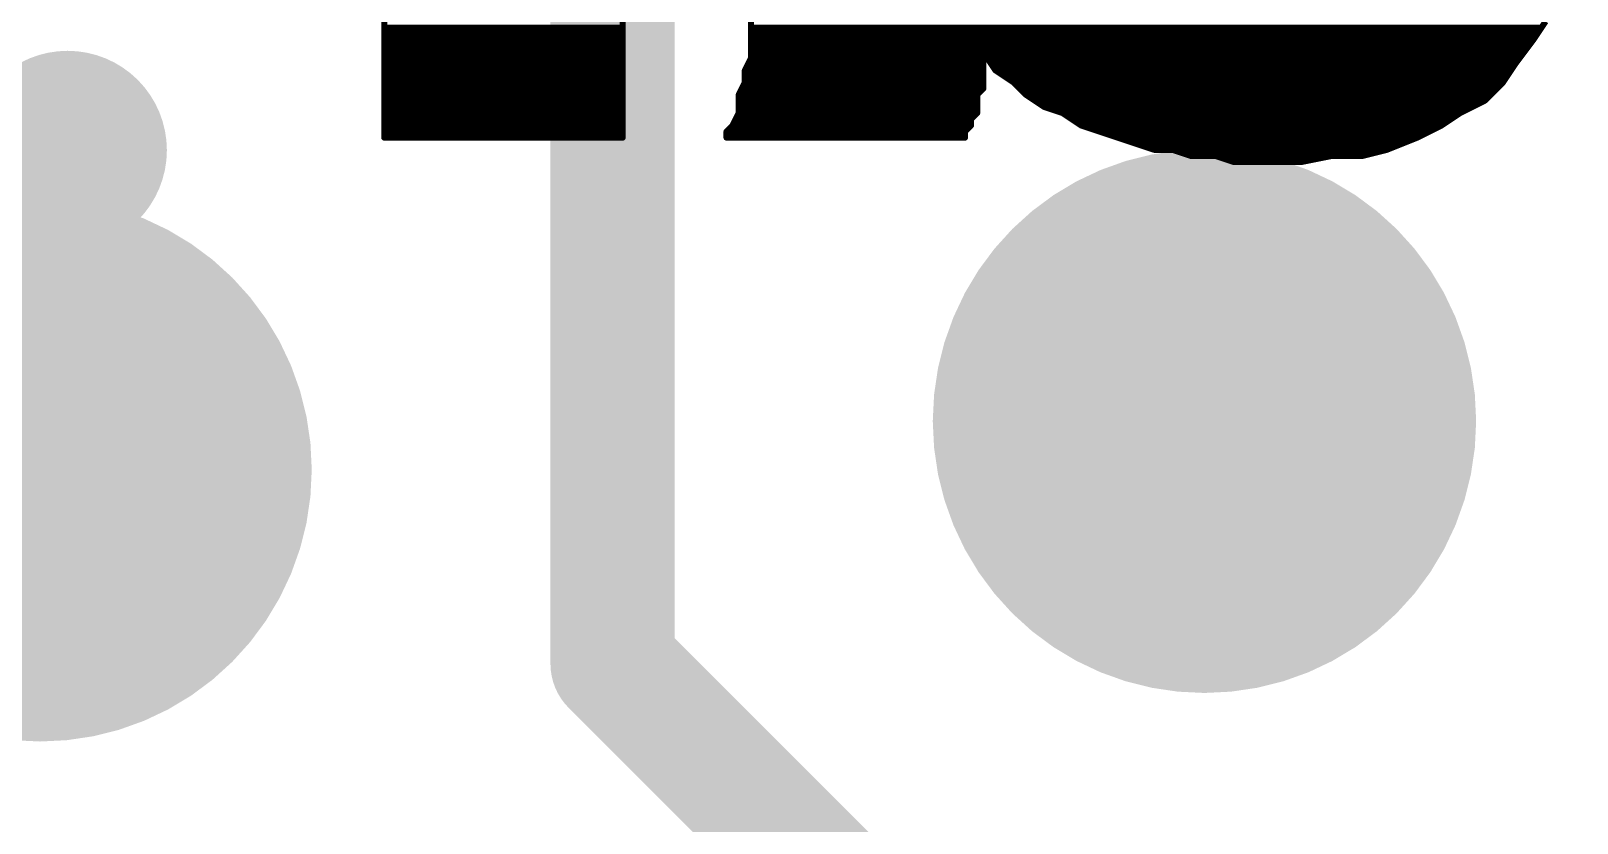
# Model space of a CAD drawing. Extents: x -0.1 to 23, y -0.1 to 23.
# Drawn here: x 13.32 to 15.85, y 8.63 to 9.925 of the extents above; entities that cross this region are included whole.
import ezdxf

# ---------------------------------------------------------------- set-up
doc = ezdxf.new("R2010")
doc.units = 0
for name, color, linetype in [('1', 12, 'CONTINUOUS'), ('18', 110, 'CONTINUOUS'), ('21', 253, 'CONTINUOUS'), ('22', 40, 'CONTINUOUS')]:
    doc.layers.add(name, color=color, linetype=linetype)

# ---------------------------------------------------------------- blocks, each defined once
blk = doc.blocks.new('ROUNDV')
at = {"const_width": 0.5}
blk.add_lwpolyline([(0, -0.25, 1), (0, 0.25, 1), (0, -0.25)], format="xyb", dxfattribs=at)

msp = doc.modelspace()

# ---------------------------------------------------------------- linework, layer by layer
at = {"layer": '1', "const_width": 0.2032}
for points in [[(14.2716, 8.89), (14.2716, 10.68)], [(15.748, 7.4136), (14.2716, 8.89)]]:
    msp.add_lwpolyline(points, dxfattribs=at)
at = {"layer": '1', "const_width": 0.1016}
for points in [[(14.3075, 8.9259, 1), (14.2357, 8.8541)], [(14.2208, 8.89, 1), (14.3224, 8.89)]]:
    msp.add_lwpolyline(points, format="xyb", dxfattribs=at)
at = {"layer": '21', "const_width": 0.125}
for points in [[(13.38, 9.63, 1), (13.38, 9.83, 1), (13.38, 9.63)], [(13.355, 9.7925, 1), (13.355, 9.6675)], [(13.405, 9.6675, 1), (13.405, 9.7925)]]:
    msp.add_lwpolyline(points, format="xyb", dxfattribs=at)
at = {"layer": '21', "const_width": 0.25}
msp.add_lwpolyline([(13.355, 9.73), (13.405, 9.73)], dxfattribs=at)
at = {"layer": '22', "const_width": 0.01}
for points in [[(14.2881, 9.7506), (14.2881, 10.9306)], [(13.8981, 10.4806), (13.8981, 9.7506)], [(14.4981, 9.9706), (14.4981, 9.8806)], [(15.7781, 9.9106), (15.7981, 9.9406)], [(13.8981, 9.93), (14.2881, 9.93)], [(13.8981, 9.92), (14.2881, 9.92)], [(14.4981, 9.93), (15.791, 9.93)], [(14.4981, 9.92), (15.7844, 9.92)], [(13.8981, 9.91), (14.2881, 9.91)], [(13.8981, 9.9), (14.2881, 9.9)], [(13.8981, 9.89), (14.2881, 9.89)], [(14.4981, 9.91), (15.7777, 9.91)], [(14.4981, 9.9), (15.7702, 9.9)], [(14.4981, 9.89), (14.8781, 9.89)], [(14.8781, 9.8306), (14.8781, 9.8906)], [(14.8781, 9.8906), (14.8981, 9.8606)], [(14.8785, 9.89), (15.7627, 9.89)], [(15.7481, 9.8706), (15.7781, 9.9106)], [(13.8981, 9.88), (14.2881, 9.88)], [(13.8981, 9.87), (14.2881, 9.87)], [(14.4981, 9.8806), (14.4881, 9.8606)], [(14.4881, 9.8606), (14.4881, 9.8406)], [(14.4928, 9.87), (14.8781, 9.87)], [(14.4978, 9.88), (14.8781, 9.88)], [(14.8852, 9.88), (15.7552, 9.88)], [(14.8919, 9.87), (15.7477, 9.87)], [(14.8981, 9.8606), (14.9281, 9.8406)], [(15.7281, 9.8406), (15.7481, 9.8706)], [(13.8981, 9.86), (14.2881, 9.86)], [(13.8981, 9.85), (14.2881, 9.85)], [(13.8981, 9.84), (14.2881, 9.84)], [(14.4881, 9.8406), (14.4781, 9.8206)], [(14.4878, 9.84), (14.8781, 9.84)], [(14.4881, 9.86), (14.8781, 9.86)], [(14.4881, 9.85), (14.8781, 9.85)], [(14.8991, 9.86), (15.741, 9.86)], [(14.9141, 9.85), (15.7344, 9.85)], [(14.9281, 9.8406), (14.9481, 9.8206)], [(14.9288, 9.84), (15.7275, 9.84)], [(15.6981, 9.8106), (15.7281, 9.8406)], [(13.8981, 9.83), (14.2881, 9.83)], [(13.8981, 9.82), (14.2881, 9.82)], [(13.8981, 9.81), (14.2881, 9.81)], [(14.4781, 9.8206), (14.4781, 9.7906)], [(14.4781, 9.82), (14.8681, 9.82)], [(14.4781, 9.81), (14.8681, 9.81)], [(14.4828, 9.83), (14.8775, 9.83)], [(14.8681, 9.8206), (14.8781, 9.8306)], [(14.8681, 9.7906), (14.8681, 9.8206)], [(14.9388, 9.83), (15.7175, 9.83)], [(14.9481, 9.8206), (14.9781, 9.8006)], [(14.9491, 9.82), (15.7075, 9.82)], [(14.9641, 9.81), (15.6969, 9.81)], [(15.6581, 9.7906), (15.6981, 9.8106)], [(13.8981, 9.8), (14.2881, 9.8)], [(13.8981, 9.79), (14.2881, 9.79)], [(14.4781, 9.7906), (14.4681, 9.7706)], [(14.4778, 9.79), (14.8675, 9.79)], [(14.4781, 9.8), (14.8681, 9.8)], [(14.8581, 9.7806), (14.8681, 9.7906)], [(14.9781, 9.8006), (15.0081, 9.7906)], [(14.98, 9.8), (15.6769, 9.8)], [(15.0081, 9.7906), (15.0381, 9.7706)], [(15.0091, 9.79), (15.6572, 9.79)], [(15.6281, 9.7706), (15.6581, 9.7906)], [(13.8981, 9.78), (14.2881, 9.78)], [(13.8981, 9.77), (14.2881, 9.77)], [(13.8981, 9.76), (14.2881, 9.76)], [(14.4681, 9.7706), (14.4581, 9.7606)], [(14.4581, 9.7606), (14.4581, 9.7506)], [(14.4581, 9.76), (14.8481, 9.76)], [(14.4675, 9.77), (14.8575, 9.77)], [(14.4728, 9.78), (14.8581, 9.78)], [(14.8481, 9.7606), (14.8581, 9.7706)], [(14.8481, 9.7506), (14.8481, 9.7606)], [(14.8581, 9.7706), (14.8581, 9.7806)], [(15.0241, 9.78), (15.6422, 9.78)], [(15.0381, 9.7706), (15.0681, 9.7606)], [(15.04, 9.77), (15.6269, 9.77)], [(15.0681, 9.7606), (15.0981, 9.7506)], [(15.07, 9.76), (15.6069, 9.76)], [(15.5881, 9.7506), (15.6281, 9.7706)], [(13.8981, 9.7506), (14.2881, 9.7506)], [(14.4581, 9.7506), (14.8481, 9.7506)], [(15.0981, 9.7506), (15.1281, 9.7406)], [(15.1, 9.75), (15.5866, 9.75)], [(15.1281, 9.7406), (15.1581, 9.7306)], [(15.13, 9.74), (15.5616, 9.74)], [(15.5381, 9.7306), (15.5881, 9.7506)], [(15.1581, 9.7306), (15.1881, 9.7306)], [(15.1881, 9.7306), (15.2181, 9.7206)], [(15.19, 9.73), (15.5356, 9.73)], [(15.2181, 9.7206), (15.2581, 9.7206)], [(15.2581, 9.7206), (15.2881, 9.7106)], [(15.26, 9.72), (15.445, 9.72)], [(15.2881, 9.7106), (15.3981, 9.7106)], [(15.3981, 9.7106), (15.4481, 9.7206)], [(15.4481, 9.7206), (15.4981, 9.7206)], [(15.4981, 9.7206), (15.5381, 9.7306)]]:
    msp.add_lwpolyline(points, dxfattribs=at)
at = {"layer": '22', "const_width": 0.005}
for points in [[(13.8981, 9.9325, 1), (13.8981, 9.9275)], [(13.8981, 9.9225, 1), (13.8981, 9.9175)], [(14.2881, 9.9275, 1), (14.2881, 9.9325)], [(14.2881, 9.9175, 1), (14.2881, 9.9225)], [(14.4981, 9.9325, 1), (14.4981, 9.9275)], [(14.4981, 9.9225, 1), (14.4981, 9.9175)], [(15.7844, 9.9175, 1), (15.7844, 9.9225)], [(15.791, 9.9275, 1), (15.791, 9.9325)], [(13.8981, 9.9125, 1), (13.8981, 9.9075)], [(13.8981, 9.9025, 1), (13.8981, 9.8975)], [(13.8981, 9.8925, 1), (13.8981, 9.8875)], [(14.2881, 9.9075, 1), (14.2881, 9.9125)], [(14.2881, 9.8975, 1), (14.2881, 9.9025)], [(14.2881, 9.8875, 1), (14.2881, 9.8925)], [(14.4981, 9.9125, 1), (14.4981, 9.9075)], [(14.4981, 9.9025, 1), (14.4981, 9.8975)], [(14.4981, 9.8925, 1), (14.4981, 9.8875)], [(14.8806, 9.8906, 1), (14.8756, 9.8906)], [(14.8802, 9.892, 1), (14.876, 9.8892)], [(14.8785, 9.8925, 1), (14.8785, 9.8875)], [(14.8781, 9.8875, 1), (14.8781, 9.8925)], [(15.7627, 9.8875, 1), (15.7627, 9.8925)], [(15.7702, 9.8975, 1), (15.7702, 9.9025)], [(15.776, 9.912, 1), (15.7802, 9.9092)], [(15.7801, 9.9091, 1), (15.7761, 9.9121)], [(15.7777, 9.9075, 1), (15.7777, 9.9125)], [(13.8981, 9.8825, 1), (13.8981, 9.8775)], [(13.8981, 9.8725, 1), (13.8981, 9.8675)], [(14.2881, 9.8775, 1), (14.2881, 9.8825)], [(14.2881, 9.8675, 1), (14.2881, 9.8725)], [(14.4906, 9.8606, 1), (14.4856, 9.8606)], [(14.4928, 9.8725, 1), (14.4928, 9.8675)], [(14.4978, 9.8825, 1), (14.4978, 9.8775)], [(14.4956, 9.8806, 1), (14.5006, 9.8806)], [(14.5004, 9.8795, 1), (14.4959, 9.8817)], [(14.8781, 9.8775, 1), (14.8781, 9.8825)], [(14.8781, 9.8675, 1), (14.8781, 9.8725)], [(14.8852, 9.8825, 1), (14.8852, 9.8775)], [(14.8919, 9.8725, 1), (14.8919, 9.8675)], [(14.8995, 9.8627, 1), (14.8967, 9.8585)], [(15.7461, 9.8721, 1), (15.7501, 9.8691)], [(15.7502, 9.8692, 1), (15.746, 9.872)], [(15.7477, 9.8675, 1), (15.7477, 9.8725)], [(15.7552, 9.8775, 1), (15.7552, 9.8825)], [(13.8981, 9.8625, 1), (13.8981, 9.8575)], [(13.8981, 9.8525, 1), (13.8981, 9.8475)], [(13.8981, 9.8425, 1), (13.8981, 9.8375)], [(14.2881, 9.8575, 1), (14.2881, 9.8625)], [(14.2881, 9.8475, 1), (14.2881, 9.8525)], [(14.2881, 9.8375, 1), (14.2881, 9.8425)], [(14.4878, 9.8425, 1), (14.4878, 9.8375)], [(14.4881, 9.8625, 1), (14.4881, 9.8575)], [(14.4859, 9.8617, 1), (14.4904, 9.8595)], [(14.4881, 9.8525, 1), (14.4881, 9.8475)], [(14.4856, 9.8406, 1), (14.4906, 9.8406)], [(14.4904, 9.8395, 1), (14.4859, 9.8417)], [(14.8781, 9.8575, 1), (14.8781, 9.8625)], [(14.8781, 9.8475, 1), (14.8781, 9.8525)], [(14.8781, 9.8375, 1), (14.8781, 9.8425)], [(14.896, 9.8592, 1), (14.9002, 9.862)], [(14.8991, 9.8625, 1), (14.8991, 9.8575)], [(14.9141, 9.8525, 1), (14.9141, 9.8475)], [(14.9299, 9.8424, 1), (14.9264, 9.8389)], [(14.9288, 9.8425, 1), (14.9288, 9.8375)], [(14.9267, 9.8385, 1), (14.9295, 9.8427)], [(15.726, 9.842, 1), (15.7302, 9.8392)], [(15.7299, 9.8389, 1), (15.7264, 9.8424)], [(15.7275, 9.8375, 1), (15.7275, 9.8425)], [(15.7344, 9.8475, 1), (15.7344, 9.8525)], [(15.741, 9.8575, 1), (15.741, 9.8625)], [(13.8981, 9.8325, 1), (13.8981, 9.8275)], [(13.8981, 9.8225, 1), (13.8981, 9.8175)], [(13.8981, 9.8125, 1), (13.8981, 9.8075)], [(14.2881, 9.8275, 1), (14.2881, 9.8325)], [(14.2881, 9.8175, 1), (14.2881, 9.8225)], [(14.2881, 9.8075, 1), (14.2881, 9.8125)], [(14.4806, 9.8206, 1), (14.4756, 9.8206)], [(14.4781, 9.8225, 1), (14.4781, 9.8175)], [(14.4759, 9.8217, 1), (14.4804, 9.8195)], [(14.4781, 9.8125, 1), (14.4781, 9.8075)], [(14.4828, 9.8325, 1), (14.4828, 9.8275)], [(14.8706, 9.8206, 1), (14.8656, 9.8206)], [(14.8664, 9.8224, 1), (14.8699, 9.8189)], [(14.8681, 9.8175, 1), (14.8681, 9.8225)], [(14.8681, 9.8075, 1), (14.8681, 9.8125)], [(14.8756, 9.8306, 1), (14.8806, 9.8306)], [(14.8799, 9.8289, 1), (14.8764, 9.8324)], [(14.8775, 9.8275, 1), (14.8775, 9.8325)], [(14.9388, 9.8325, 1), (14.9388, 9.8275)], [(14.9495, 9.8227, 1), (14.9467, 9.8185)], [(14.9464, 9.8189, 1), (14.9499, 9.8224)], [(14.9491, 9.8225, 1), (14.9491, 9.8175)], [(14.9641, 9.8125, 1), (14.9641, 9.8075)], [(15.6964, 9.8124, 1), (15.6999, 9.8089)], [(15.6969, 9.8075, 1), (15.6969, 9.8125)], [(15.6992, 9.8084, 1), (15.697, 9.8129)], [(15.7075, 9.8175, 1), (15.7075, 9.8225)], [(15.7175, 9.8275, 1), (15.7175, 9.8325)], [(13.8981, 9.8025, 1), (13.8981, 9.7975)], [(13.8981, 9.7925, 1), (13.8981, 9.7875)], [(14.2881, 9.7975, 1), (14.2881, 9.8025)], [(14.2881, 9.7875, 1), (14.2881, 9.7925)], [(14.4778, 9.7925, 1), (14.4778, 9.7875)], [(14.4781, 9.8025, 1), (14.4781, 9.7975)], [(14.4756, 9.7906, 1), (14.4806, 9.7906)], [(14.4804, 9.7895, 1), (14.4759, 9.7917)], [(14.8656, 9.7906, 1), (14.8706, 9.7906)], [(14.8699, 9.7889, 1), (14.8664, 9.7924)], [(14.8675, 9.7875, 1), (14.8675, 9.7925)], [(14.8681, 9.7975, 1), (14.8681, 9.8025)], [(14.9789, 9.803, 1), (14.9773, 9.7983)], [(14.9767, 9.7985, 1), (14.9795, 9.8027)], [(14.98, 9.8025, 1), (14.98, 9.7975)], [(15.0095, 9.7927, 1), (15.0067, 9.7885)], [(15.0091, 9.7925, 1), (15.0091, 9.7875)], [(15.0073, 9.7883, 1), (15.0089, 9.793)], [(15.657, 9.7929, 1), (15.6592, 9.7884)], [(15.6595, 9.7885, 1), (15.6567, 9.7927)], [(15.6572, 9.7875, 1), (15.6572, 9.7925)], [(15.6769, 9.7975, 1), (15.6769, 9.8025)], [(13.8981, 9.7825, 1), (13.8981, 9.7775)], [(13.8981, 9.7725, 1), (13.8981, 9.7675)], [(13.8981, 9.7625, 1), (13.8981, 9.7575)], [(14.2881, 9.7775, 1), (14.2881, 9.7825)], [(14.2881, 9.7675, 1), (14.2881, 9.7725)], [(14.2881, 9.7575, 1), (14.2881, 9.7625)], [(14.4606, 9.7606, 1), (14.4556, 9.7606)], [(14.4581, 9.7625, 1), (14.4581, 9.7575)], [(14.4564, 9.7624, 1), (14.4599, 9.7589)], [(14.4675, 9.7725, 1), (14.4675, 9.7675)], [(14.4659, 9.7717, 1), (14.4704, 9.7695)], [(14.4699, 9.7689, 1), (14.4664, 9.7724)], [(14.4728, 9.7825, 1), (14.4728, 9.7775)], [(14.8506, 9.7606, 1), (14.8456, 9.7606)], [(14.8464, 9.7624, 1), (14.8499, 9.7589)], [(14.8481, 9.7575, 1), (14.8481, 9.7625)], [(14.8606, 9.7806, 1), (14.8556, 9.7806)], [(14.8556, 9.7706, 1), (14.8606, 9.7706)], [(14.8564, 9.7824, 1), (14.8599, 9.7789)], [(14.8599, 9.7689, 1), (14.8564, 9.7724)], [(14.8575, 9.7675, 1), (14.8575, 9.7725)], [(14.8581, 9.7775, 1), (14.8581, 9.7825)], [(15.0241, 9.7825, 1), (15.0241, 9.7775)], [(15.0389, 9.773, 1), (15.0373, 9.7683)], [(15.0367, 9.7685, 1), (15.0395, 9.7727)], [(15.04, 9.7725, 1), (15.04, 9.7675)], [(15.0689, 9.763, 1), (15.0673, 9.7583)], [(15.0673, 9.7583, 1), (15.0689, 9.763)], [(15.07, 9.7625, 1), (15.07, 9.7575)], [(15.6069, 9.7575, 1), (15.6069, 9.7625)], [(15.6267, 9.7727, 1), (15.6295, 9.7685)], [(15.6269, 9.7675, 1), (15.6269, 9.7725)], [(15.6292, 9.7684, 1), (15.627, 9.7729)], [(15.6422, 9.7775, 1), (15.6422, 9.7825)], [(13.8981, 9.7531, 1), (13.8981, 9.7481)], [(13.8956, 9.7506, 1), (13.9006, 9.7506)], [(14.2856, 9.7506, 1), (14.2906, 9.7506)], [(14.2881, 9.7481, 1), (14.2881, 9.7531)], [(14.4581, 9.7531, 1), (14.4581, 9.7481)], [(14.4556, 9.7506, 1), (14.4606, 9.7506)], [(14.8456, 9.7506, 1), (14.8506, 9.7506)], [(14.8481, 9.7481, 1), (14.8481, 9.7531)], [(15.0989, 9.753, 1), (15.0973, 9.7483)], [(15.0973, 9.7483, 1), (15.0989, 9.753)], [(15.1, 9.7525, 1), (15.1, 9.7475)], [(15.1289, 9.743, 1), (15.1273, 9.7383)], [(15.1273, 9.7383, 1), (15.1289, 9.743)], [(15.13, 9.7425, 1), (15.13, 9.7375)], [(15.5616, 9.7375, 1), (15.5616, 9.7425)], [(15.587, 9.7529, 1), (15.5892, 9.7484)], [(15.5866, 9.7475, 1), (15.5866, 9.7525)], [(15.5891, 9.7483, 1), (15.5872, 9.7529)], [(15.1581, 9.7331, 1), (15.1581, 9.7281)], [(15.1573, 9.7283, 1), (15.1589, 9.733)], [(15.1889, 9.733, 1), (15.1873, 9.7283)], [(15.19, 9.7325, 1), (15.19, 9.7275)], [(15.1881, 9.7281, 1), (15.1881, 9.7331)], [(15.2181, 9.7231, 1), (15.2181, 9.7181)], [(15.2173, 9.7183, 1), (15.2189, 9.723)], [(15.2589, 9.723, 1), (15.2573, 9.7183)], [(15.26, 9.7225, 1), (15.26, 9.7175)], [(15.2581, 9.7181, 1), (15.2581, 9.7231)], [(15.2881, 9.7131, 1), (15.2881, 9.7081)], [(15.2873, 9.7083, 1), (15.2889, 9.713)], [(15.3976, 9.7131, 1), (15.3986, 9.7082)], [(15.3981, 9.7081, 1), (15.3981, 9.7131)], [(15.445, 9.7175, 1), (15.445, 9.7225)], [(15.4481, 9.7231, 1), (15.4481, 9.7181)], [(15.4486, 9.7182, 1), (15.4476, 9.7231)], [(15.4975, 9.7231, 1), (15.4987, 9.7182)], [(15.4981, 9.7181, 1), (15.4981, 9.7231)], [(15.5356, 9.7275, 1), (15.5356, 9.7325)], [(15.5372, 9.7329, 1), (15.5391, 9.7283)], [(15.5387, 9.7282, 1), (15.5375, 9.7331)]]:
    msp.add_lwpolyline(points, format="xyb", dxfattribs=at)

# ---------------------------------------------------------------- block references
at = {"layer": '18', "xscale": 0.889, "yscale": 0.889}
for p in [(15.24, 9.2869), (15.24, 9.2869), (13.335, 9.2075), (13.335, 9.2075)]:
    msp.add_blockref('ROUNDV', p, dxfattribs=at)

doc.saveas('drawing.dxf')
